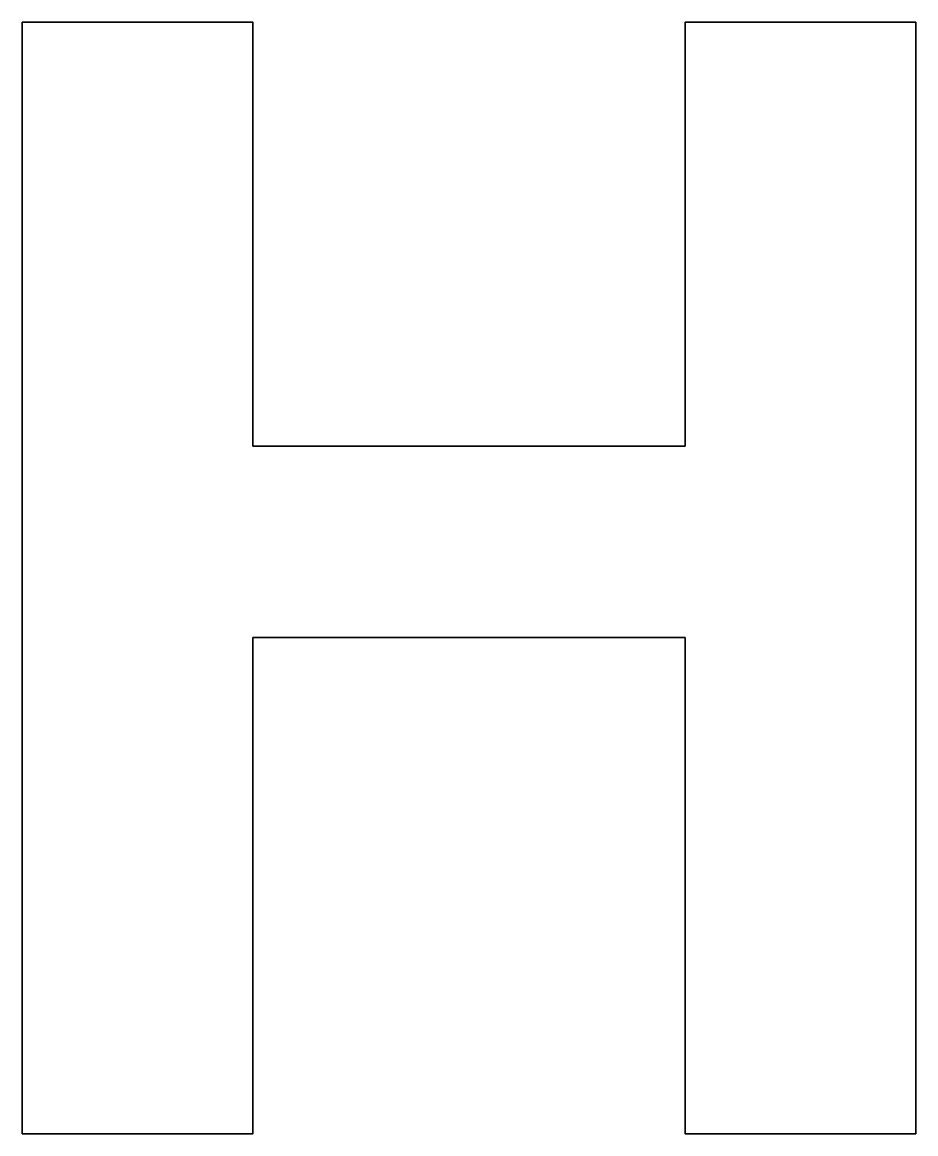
# Model space of a CAD drawing. Header units: inches. Extents: x 0 to 105, y 0 to 130.
import ezdxf

# ---------------------------------------------------------------- set-up
doc = ezdxf.new("R2010")
doc.units = ezdxf.units.IN
doc.header["$MEASUREMENT"] = 0
doc.layers.add('Layer 1', color=7, linetype='Continuous')

msp = doc.modelspace()

# ---------------------------------------------------------------- linework, layer by layer
at = {"layer": 'Layer 1', "color": 179, "lineweight": 35, "true_color": 0x231f20}
msp.add_lwpolyline([(0, 0), (0, 130), (26.99, 130), (26.99, 80.43), (77.52, 80.43), (77.52, 130), (104.51, 130), (104.51, 0), (77.52, 0), (77.52, 58.03), (26.99, 58.03), (26.99, 0), (0, 0)], dxfattribs=at)

doc.saveas('drawing.dxf')
